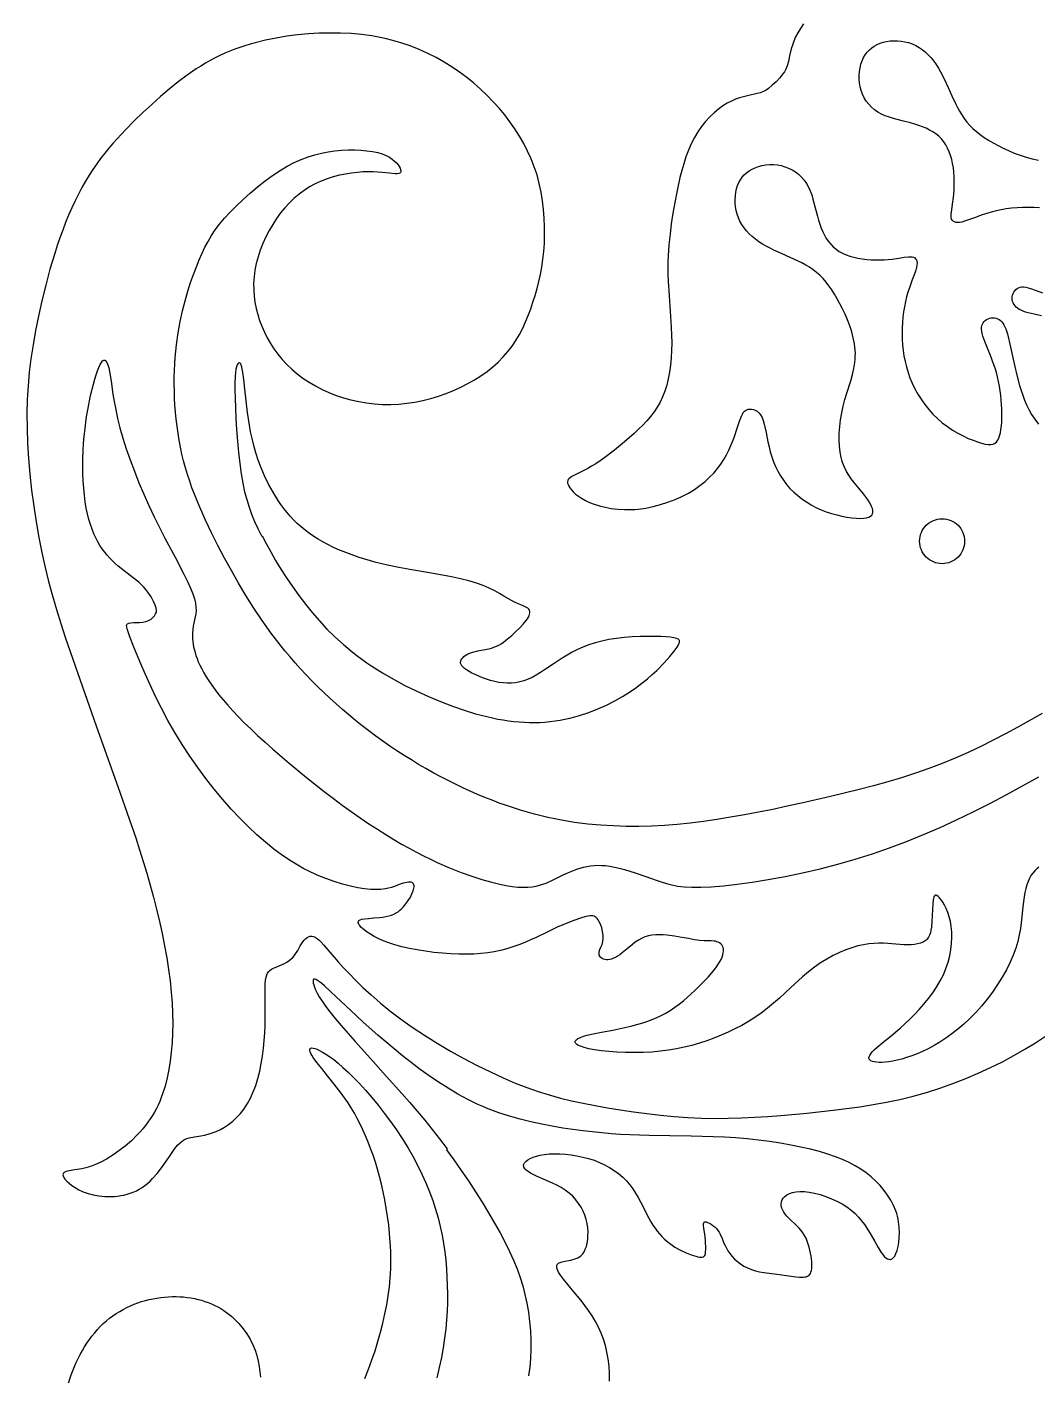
# Model space of a CAD drawing. Extents: x 108 to 308, y 1070 to 1270.
# Drawn here: x 107.5 to 167.3, y 1149.6 to 1229.4 of the extents above; entities that cross this region are included whole.
import ezdxf

# ---------------------------------------------------------------- set-up
doc = ezdxf.new("R2010")
doc.units = 0
doc.layers.add('IMPORT_-_CORNER_DESIGN_1', color=18, linetype='CONTINUOUS')

msp = doc.modelspace()

# ---------------------------------------------------------------- linework, layer by layer
at = {"layer": 'IMPORT_-_CORNER_DESIGN_1'}
for points in [[(153.461, 1229.596), (153.274, 1229.337), (153.115, 1229.081), (152.985, 1228.827), (152.88, 1228.581), (152.797, 1228.344), (152.731, 1228.12), (152.636, 1227.713), (152.565, 1227.376), (152.492, 1227.117), (152.415, 1226.921), (152.332, 1226.768), (152.242, 1226.638), (152.047, 1226.405), (151.837, 1226.18), (151.611, 1225.969), (151.379, 1225.774), (151.249, 1225.684), (151.095, 1225.602), (150.899, 1225.524), (150.641, 1225.452), (150.304, 1225.381), (149.897, 1225.286), (149.672, 1225.22), (149.436, 1225.136), (149.19, 1225.032), (148.936, 1224.901), (148.68, 1224.743), (148.421, 1224.555), (148.164, 1224.34), (147.91, 1224.098), (147.664, 1223.83), (147.428, 1223.536), (147.206, 1223.217), (147.002, 1222.874), (146.817, 1222.508), (146.651, 1222.124), (146.502, 1221.728), (146.37, 1221.324), (146.253, 1220.919), (146.148, 1220.517), (145.973, 1219.744), (145.834, 1219.038), (145.722, 1218.388), (145.632, 1217.768), (145.557, 1217.156), (145.492, 1216.528), (145.445, 1215.867), (145.431, 1215.518), (145.425, 1215.154), (145.429, 1214.772), (145.443, 1214.369), (145.499, 1213.507), (145.571, 1212.591), (145.634, 1211.652), (145.654, 1211.183), (145.661, 1210.72), (145.653, 1210.269), (145.629, 1209.83), (145.589, 1209.405), (145.531, 1208.995), (145.456, 1208.6), (145.363, 1208.223), (145.251, 1207.865), (145.121, 1207.527), (144.971, 1207.21), (144.802, 1206.913), (144.615, 1206.631), (144.411, 1206.363), (144.19, 1206.104), (143.953, 1205.852), (143.702, 1205.603), (143.436, 1205.354), (142.867, 1204.854), (142.274, 1204.371), (141.693, 1203.932), (141.418, 1203.738), (141.159, 1203.566), (140.915, 1203.414), (140.691, 1203.285), (140.301, 1203.081), (139.99, 1202.929), (139.755, 1202.806), (139.664, 1202.748), (139.591, 1202.689), (139.537, 1202.629), (139.503, 1202.565), (139.488, 1202.496), (139.494, 1202.421), (139.521, 1202.337), (139.569, 1202.245), (139.634, 1202.138), (139.722, 1202.023), (139.834, 1201.9), (139.972, 1201.774), (140.135, 1201.646), (140.326, 1201.519), (140.546, 1201.396), (140.795, 1201.279), (141.076, 1201.17), (141.386, 1201.072), (141.722, 1200.988), (142.082, 1200.921), (142.462, 1200.874), (142.86, 1200.85), (143.272, 1200.852), (143.483, 1200.864), (143.696, 1200.884), (144.129, 1200.945), (144.567, 1201.035), (145.004, 1201.151), (145.435, 1201.29), (145.856, 1201.452), (146.26, 1201.634), (146.644, 1201.833), (147.002, 1202.049), (147.33, 1202.276), (147.628, 1202.514), (147.899, 1202.762), (148.143, 1203.017), (148.363, 1203.28), (148.56, 1203.548), (148.737, 1203.82), (148.894, 1204.096), (149.034, 1204.373), (149.159, 1204.65), (149.27, 1204.922), (149.369, 1205.186), (149.533, 1205.673), (149.664, 1206.082), (149.781, 1206.387), (149.838, 1206.502), (149.896, 1206.595), (149.958, 1206.669), (150.025, 1206.724), (150.099, 1206.764), (150.184, 1206.79), (150.279, 1206.802), (150.384, 1206.8), (150.494, 1206.779), (150.606, 1206.737), (150.717, 1206.673), (150.822, 1206.582), (150.919, 1206.462), (151.004, 1206.311), (151.076, 1206.127), (151.138, 1205.914), (151.245, 1205.417), (151.354, 1204.857), (151.418, 1204.566), (151.493, 1204.272), (151.583, 1203.978), (151.689, 1203.687), (151.81, 1203.403), (151.947, 1203.125), (152.1, 1202.856), (152.27, 1202.596), (152.456, 1202.347), (152.658, 1202.11), (152.877, 1201.887), (153.114, 1201.678), (153.365, 1201.482), (153.631, 1201.302), (153.909, 1201.135), (154.197, 1200.984), (154.495, 1200.848), (154.8, 1200.727), (155.11, 1200.623), (155.422, 1200.534), (155.729, 1200.462), (156.027, 1200.406), (156.31, 1200.366), (156.572, 1200.342), (156.808, 1200.334), (157.013, 1200.342), (157.183, 1200.366), (157.319, 1200.405), (157.422, 1200.459), (157.496, 1200.527), (157.542, 1200.607), (157.562, 1200.7), (157.558, 1200.802), (157.533, 1200.915), (157.485, 1201.04), (157.419, 1201.174), (157.336, 1201.315), (157.239, 1201.463), (157.005, 1201.78), (156.732, 1202.12), (156.434, 1202.483), (156.283, 1202.679), (156.137, 1202.888), (156, 1203.115), (155.876, 1203.362), (155.769, 1203.632), (155.723, 1203.777), (155.684, 1203.93), (155.622, 1204.257), (155.584, 1204.609), (155.57, 1204.982), (155.578, 1205.371), (155.606, 1205.77), (155.655, 1206.174), (155.723, 1206.577), (155.808, 1206.976), (155.913, 1207.365), (156.027, 1207.744), (156.256, 1208.483), (156.357, 1208.846), (156.441, 1209.207), (156.499, 1209.567), (156.516, 1209.748), (156.525, 1209.929), (156.526, 1210.111), (156.518, 1210.293), (156.501, 1210.476), (156.476, 1210.659), (156.406, 1211.023), (156.309, 1211.383), (156.193, 1211.737), (156.06, 1212.083), (155.917, 1212.416), (155.766, 1212.736), (155.613, 1213.04), (155.458, 1213.328), (155.298, 1213.601), (155.135, 1213.858), (154.966, 1214.098), (154.792, 1214.322), (154.612, 1214.53), (154.424, 1214.722), (154.226, 1214.893), (154.02, 1215.05), (153.808, 1215.194), (153.59, 1215.327), (153.366, 1215.45), (153.137, 1215.566), (152.668, 1215.783), (152.188, 1215.994), (151.711, 1216.21), (151.477, 1216.325), (151.249, 1216.445), (151.029, 1216.572), (150.817, 1216.708), (150.616, 1216.853), (150.427, 1217.008), (150.251, 1217.172), (150.088, 1217.345), (149.941, 1217.527), (149.81, 1217.717), (149.696, 1217.915), (149.601, 1218.122), (149.525, 1218.335), (149.469, 1218.554), (149.432, 1218.774), (149.413, 1218.995), (149.41, 1219.215), (149.424, 1219.43), (149.453, 1219.638), (149.497, 1219.838), (149.559, 1220.027), (149.634, 1220.204), (149.724, 1220.369), (149.83, 1220.522), (149.951, 1220.661), (150.088, 1220.788), (150.241, 1220.902), (150.411, 1221.003), (150.598, 1221.089), (150.798, 1221.16), (151.009, 1221.214), (151.228, 1221.251), (151.453, 1221.27), (151.681, 1221.27), (151.91, 1221.251), (152.138, 1221.211), (152.361, 1221.149), (152.578, 1221.067), (152.786, 1220.964), (152.984, 1220.841), (153.17, 1220.699), (153.341, 1220.538), (153.497, 1220.358), (153.635, 1220.161), (153.754, 1219.946), (153.855, 1219.716), (153.943, 1219.476), (154.019, 1219.227), (154.153, 1218.719), (154.28, 1218.216), (154.348, 1217.974), (154.423, 1217.74), (154.505, 1217.514), (154.596, 1217.299), (154.697, 1217.093), (154.808, 1216.9), (154.932, 1216.72), (155.069, 1216.553), (155.222, 1216.4), (155.39, 1216.262), (155.573, 1216.138), (155.77, 1216.028), (155.98, 1215.933), (156.203, 1215.851), (156.436, 1215.784), (156.681, 1215.73), (156.935, 1215.69), (157.197, 1215.661), (157.461, 1215.643), (157.725, 1215.635), (157.984, 1215.635), (158.235, 1215.643), (158.698, 1215.679), (159.091, 1215.732), (159.415, 1215.785), (159.677, 1215.819), (159.786, 1215.822), (159.883, 1215.813), (159.966, 1215.79), (160.037, 1215.753), (160.095, 1215.699), (160.138, 1215.63), (160.165, 1215.543), (160.176, 1215.44), (160.169, 1215.319), (160.143, 1215.18), (160.099, 1215.023), (160.04, 1214.847), (159.89, 1214.444), (159.721, 1213.975), (159.638, 1213.717), (159.56, 1213.443), (159.491, 1213.16), (159.43, 1212.863), (159.38, 1212.556), (159.341, 1212.24), (159.313, 1211.918), (159.296, 1211.59), (159.292, 1211.259), (159.301, 1210.928), (159.32, 1210.6), (159.353, 1210.274), (159.401, 1209.948), (159.465, 1209.624), (159.545, 1209.299), (159.643, 1208.975), (159.759, 1208.652), (159.894, 1208.328), (160.049, 1208.009), (160.224, 1207.692), (160.419, 1207.381), (160.634, 1207.077), (160.867, 1206.783), (161.118, 1206.502), (161.386, 1206.236), (161.671, 1205.989), (161.97, 1205.761), (162.279, 1205.556), (162.592, 1205.372), (162.902, 1205.21), (163.204, 1205.07), (163.491, 1204.952), (163.759, 1204.856), (164, 1204.782), (164.21, 1204.732), (164.39, 1204.706), (164.543, 1204.705), (164.672, 1204.729), (164.728, 1204.75), (164.78, 1204.777), (164.87, 1204.851), (164.945, 1204.949), (165.009, 1205.073), (165.062, 1205.223), (165.107, 1205.397), (165.142, 1205.593), (165.168, 1205.807), (165.187, 1206.038), (165.197, 1206.282), (165.195, 1206.8), (165.183, 1207.067), (165.164, 1207.339), (165.136, 1207.614), (165.1, 1207.89), (165.056, 1208.165), (165.003, 1208.439), (164.942, 1208.708), (164.872, 1208.973), (164.794, 1209.232), (164.709, 1209.484), (164.528, 1209.965), (164.35, 1210.404), (164.198, 1210.792), (164.08, 1211.124), (164.038, 1211.27), (164.01, 1211.405), (163.996, 1211.528), (163.996, 1211.64), (164.011, 1211.741), (164.042, 1211.832), (164.088, 1211.914), (164.147, 1211.987), (164.216, 1212.051), (164.295, 1212.105), (164.381, 1212.148), (164.473, 1212.179), (164.568, 1212.199), (164.665, 1212.206), (164.761, 1212.199), (164.855, 1212.179), (164.946, 1212.145), (165.032, 1212.099), (165.113, 1212.041), (165.189, 1211.969), (165.259, 1211.886), (165.321, 1211.79), (165.38, 1211.679), (165.432, 1211.554), (165.525, 1211.262), (165.705, 1210.469), (165.944, 1209.395), (166.088, 1208.802), (166.245, 1208.204), (166.334, 1207.91), (166.43, 1207.622), (166.536, 1207.337), (166.658, 1207.054), (166.797, 1206.771), (166.958, 1206.486), (167.144, 1206.198), (167.358, 1205.905)], [(167.586, 1188.781), (166.143, 1187.977), (165.418, 1187.584), (164.687, 1187.201), (163.949, 1186.831), (163.202, 1186.475), (162.443, 1186.136), (161.671, 1185.818), (160.883, 1185.521), (160.081, 1185.243), (159.265, 1184.984), (158.439, 1184.74), (157.603, 1184.509), (156.76, 1184.29), (155.059, 1183.873), (153.344, 1183.478), (152.491, 1183.29), (151.641, 1183.11), (150.799, 1182.941), (149.966, 1182.784), (149.143, 1182.64), (148.333, 1182.511), (147.537, 1182.398), (146.756, 1182.301), (145.986, 1182.223), (145.224, 1182.162), (144.469, 1182.122), (143.716, 1182.101), (142.964, 1182.103), (142.21, 1182.127), (141.451, 1182.17), (140.685, 1182.24), (139.912, 1182.339), (139.13, 1182.468), (138.734, 1182.545), (138.336, 1182.63), (137.935, 1182.724), (137.531, 1182.827), (137.124, 1182.939), (136.712, 1183.06), (136.298, 1183.192), (135.879, 1183.333), (135.455, 1183.484), (135.029, 1183.646), (134.599, 1183.817), (134.166, 1183.998), (133.732, 1184.188), (133.296, 1184.388), (132.859, 1184.597), (132.422, 1184.815), (131.985, 1185.041), (131.549, 1185.276), (131.114, 1185.52), (130.68, 1185.772), (130.249, 1186.032), (129.821, 1186.3), (129.396, 1186.575), (128.975, 1186.858), (128.558, 1187.148), (128.146, 1187.445), (127.739, 1187.749), (127.337, 1188.058), (126.941, 1188.374), (126.552, 1188.695), (126.168, 1189.022), (125.792, 1189.353), (125.423, 1189.688), (125.061, 1190.028), (124.707, 1190.371), (124.362, 1190.718), (124.025, 1191.067), (123.697, 1191.419), (123.378, 1191.773), (123.069, 1192.129), (122.77, 1192.487), (122.481, 1192.846), (122.201, 1193.206), (121.93, 1193.567), (121.412, 1194.294), (120.924, 1195.025), (120.462, 1195.759), (120.022, 1196.497), (119.6, 1197.239), (119.193, 1197.982), (118.8, 1198.728), (118.422, 1199.476), (118.061, 1200.23), (117.723, 1200.99), (117.564, 1201.373), (117.412, 1201.759), (117.267, 1202.147), (117.13, 1202.539), (117.002, 1202.933), (116.883, 1203.331), (116.774, 1203.732), (116.675, 1204.137), (116.587, 1204.547), (116.508, 1204.96), (116.44, 1205.375), (116.381, 1205.792), (116.331, 1206.209), (116.291, 1206.626), (116.259, 1207.043), (116.237, 1207.457), (116.222, 1207.869), (116.216, 1208.277), (116.219, 1208.681), (116.229, 1209.08), (116.246, 1209.473), (116.271, 1209.858), (116.304, 1210.236), (116.343, 1210.605), (116.441, 1211.315), (116.562, 1211.986), (116.701, 1212.619), (116.854, 1213.214), (117.017, 1213.771), (117.186, 1214.291), (117.358, 1214.775), (117.528, 1215.222), (117.694, 1215.637), (117.86, 1216.022), (118.032, 1216.384), (118.216, 1216.73), (118.418, 1217.067), (118.644, 1217.402), (118.9, 1217.741), (119.193, 1218.092), (119.524, 1218.457), (119.893, 1218.834), (120.29, 1219.214), (120.71, 1219.59), (121.145, 1219.956), (121.59, 1220.304), (122.036, 1220.627), (122.478, 1220.918), (122.905, 1221.172), (123.323, 1221.39), (123.734, 1221.574), (124.138, 1221.727), (124.537, 1221.852), (124.933, 1221.951), (125.327, 1222.027), (125.721, 1222.083), (126.118, 1222.121), (126.512, 1222.14), (126.897, 1222.142), (127.268, 1222.127), (127.622, 1222.096), (127.953, 1222.048), (128.256, 1221.985), (128.528, 1221.907), (128.759, 1221.814), (128.957, 1221.711), (129.122, 1221.6), (129.26, 1221.484), (129.371, 1221.369), (129.459, 1221.256), (129.527, 1221.15), (129.578, 1221.055), (129.613, 1220.972), (129.632, 1220.902), (129.632, 1220.845), (129.612, 1220.8), (129.569, 1220.767), (129.502, 1220.745), (129.409, 1220.733), (129.287, 1220.732), (128.957, 1220.763), (128.523, 1220.807), (128.269, 1220.826), (127.994, 1220.84), (127.699, 1220.844), (127.384, 1220.835), (127.053, 1220.812), (126.708, 1220.772), (126.352, 1220.714), (125.992, 1220.638), (125.629, 1220.542), (125.267, 1220.426), (124.912, 1220.289), (124.566, 1220.129), (124.231, 1219.95), (123.91, 1219.748), (123.602, 1219.523), (123.309, 1219.277), (123.029, 1219.009), (122.763, 1218.719), (122.51, 1218.41), (122.27, 1218.08), (122.043, 1217.732), (121.831, 1217.367), (121.637, 1216.99), (121.462, 1216.602), (121.308, 1216.207), (121.177, 1215.809), (121.07, 1215.41), (120.99, 1215.014), (120.939, 1214.623), (120.915, 1214.239), (120.917, 1213.861), (120.944, 1213.489), (120.994, 1213.122), (121.067, 1212.76), (121.16, 1212.403), (121.271, 1212.049), (121.402, 1211.701), (121.551, 1211.357), (121.72, 1211.019), (121.91, 1210.688), (122.12, 1210.364), (122.352, 1210.049), (122.606, 1209.744), (122.883, 1209.45), (123.179, 1209.167), (123.497, 1208.897), (123.835, 1208.64), (124.194, 1208.398), (124.57, 1208.172), (124.963, 1207.965), (125.372, 1207.777), (125.794, 1207.611), (126.229, 1207.466), (126.677, 1207.343), (127.134, 1207.242), (127.599, 1207.165), (128.071, 1207.111), (128.547, 1207.082), (129.025, 1207.079), (129.505, 1207.1), (129.984, 1207.148), (130.46, 1207.22), (130.932, 1207.316), (131.398, 1207.433), (131.858, 1207.571), (132.308, 1207.729), (132.747, 1207.905), (133.175, 1208.099), (133.589, 1208.31), (133.986, 1208.535), (134.366, 1208.776), (134.728, 1209.032), (135.069, 1209.303), (135.39, 1209.588), (135.688, 1209.887), (135.962, 1210.2), (136.211, 1210.526), (136.439, 1210.867), (136.647, 1211.219), (136.837, 1211.583), (137.01, 1211.956), (137.169, 1212.337), (137.314, 1212.726), (137.447, 1213.121), (137.575, 1213.525), (137.692, 1213.934), (137.798, 1214.35), (137.891, 1214.775), (137.971, 1215.211), (138.037, 1215.658), (138.088, 1216.119), (138.124, 1216.594), (138.139, 1217.085), (138.136, 1217.587), (138.115, 1218.098), (138.073, 1218.614), (138.011, 1219.132), (137.926, 1219.648), (137.818, 1220.158), (137.686, 1220.659), (137.526, 1221.144), (137.341, 1221.616), (137.132, 1222.077), (136.902, 1222.526), (136.649, 1222.964), (136.377, 1223.392), (136.085, 1223.808), (135.774, 1224.215), (135.445, 1224.612), (135.098, 1224.997), (134.733, 1225.372), (134.351, 1225.734), (133.952, 1226.083), (133.536, 1226.419), (133.103, 1226.739), (132.655, 1227.044), (132.191, 1227.332), (131.712, 1227.603), (131.216, 1227.855), (130.705, 1228.087), (130.177, 1228.297), (129.633, 1228.484), (129.073, 1228.646), (128.787, 1228.716), (128.496, 1228.78), (127.904, 1228.887), (127.299, 1228.968), (126.682, 1229.023), (126.057, 1229.054), (125.426, 1229.06), (124.79, 1229.044), (124.153, 1229.006), (123.516, 1228.947), (122.882, 1228.866), (122.252, 1228.764), (121.626, 1228.638), (121.007, 1228.487), (120.701, 1228.401), (120.397, 1228.308), (120.095, 1228.207), (119.796, 1228.099), (119.5, 1227.983), (119.207, 1227.858), (118.917, 1227.726), (118.631, 1227.584), (118.348, 1227.433), (118.068, 1227.274), (117.791, 1227.107), (117.517, 1226.932), (116.976, 1226.561), (116.444, 1226.162), (115.919, 1225.739), (115.399, 1225.294), (114.882, 1224.83), (114.367, 1224.35), (113.853, 1223.856), (113.342, 1223.343), (112.837, 1222.806), (112.588, 1222.527), (112.342, 1222.238), (112.1, 1221.941), (111.861, 1221.633), (111.627, 1221.314), (111.399, 1220.983), (111.175, 1220.64), (110.958, 1220.283), (110.746, 1219.912), (110.542, 1219.526), (110.343, 1219.124), (110.151, 1218.709), (109.966, 1218.282), (109.787, 1217.844), (109.616, 1217.397), (109.452, 1216.942), (109.294, 1216.481), (109.144, 1216.015), (108.863, 1215.076), (108.61, 1214.138), (108.383, 1213.212), (108.182, 1212.31), (108.008, 1211.443), (107.859, 1210.604), (107.735, 1209.785), (107.638, 1208.978), (107.566, 1208.172), (107.52, 1207.359), (107.5, 1206.53), (107.506, 1205.676), (107.538, 1204.788), (107.594, 1203.874), (107.674, 1202.943), (107.775, 1202.002), (107.898, 1201.06), (108.04, 1200.125), (108.201, 1199.203), (108.38, 1198.305), (108.572, 1197.434), (108.779, 1196.587), (109.003, 1195.757), (109.241, 1194.936), (109.495, 1194.117), (109.764, 1193.293), (110.345, 1191.599), (111.625, 1187.985), (112.882, 1184.465), (113.436, 1182.891), (113.935, 1181.427), (114.166, 1180.72), (114.386, 1180.021), (114.595, 1179.324), (114.794, 1178.622), (114.986, 1177.912), (115.168, 1177.195), (115.34, 1176.474), (115.499, 1175.754), (115.643, 1175.038), (115.771, 1174.331), (115.88, 1173.635), (115.969, 1172.955), (116.04, 1172.298), (116.089, 1171.659), (116.117, 1171.038), (116.126, 1170.437), (116.116, 1169.853), (116.087, 1169.288), (116.041, 1168.742), (115.979, 1168.214), (115.897, 1167.704), (115.796, 1167.21), (115.675, 1166.733), (115.529, 1166.271), (115.447, 1166.047), (115.358, 1165.826), (115.262, 1165.61), (115.158, 1165.397), (115.046, 1165.188), (114.926, 1164.984), (114.797, 1164.783), (114.659, 1164.586), (114.513, 1164.393), (114.358, 1164.204), (114.196, 1164.02), (114.028, 1163.84), (113.677, 1163.497), (113.313, 1163.18), (112.943, 1162.89), (112.575, 1162.632), (112.216, 1162.409), (111.873, 1162.225), (111.554, 1162.081), (111.259, 1161.972), (110.989, 1161.892), (110.743, 1161.835), (110.324, 1161.766), (110.002, 1161.717), (109.874, 1161.689), (109.772, 1161.653), (109.698, 1161.608), (109.65, 1161.553), (109.637, 1161.521), (109.632, 1161.487), (109.642, 1161.41), (109.681, 1161.32), (109.751, 1161.218), (109.854, 1161.102), (109.989, 1160.978), (110.155, 1160.849), (110.351, 1160.72), (110.578, 1160.595), (110.833, 1160.479), (111.116, 1160.377), (111.426, 1160.292), (111.762, 1160.23), (111.937, 1160.209), (112.117, 1160.195), (112.3, 1160.189), (112.486, 1160.19), (112.674, 1160.199), (112.863, 1160.218), (113.052, 1160.245), (113.24, 1160.282), (113.428, 1160.329), (113.613, 1160.386), (113.795, 1160.455), (113.973, 1160.534), (114.147, 1160.625), (114.316, 1160.728), (114.478, 1160.845), (114.635, 1160.973), (114.786, 1161.11), (114.931, 1161.256), (115.204, 1161.563), (115.455, 1161.883), (115.896, 1162.509), (116.087, 1162.791), (116.26, 1163.036), (116.416, 1163.23), (116.56, 1163.381), (116.696, 1163.494), (116.829, 1163.576), (116.963, 1163.635), (117.102, 1163.676), (117.415, 1163.734), (117.793, 1163.792), (118.005, 1163.834), (118.229, 1163.89), (118.462, 1163.96), (118.702, 1164.05), (118.947, 1164.16), (119.193, 1164.296), (119.437, 1164.457), (119.676, 1164.648), (119.91, 1164.866), (120.134, 1165.113), (120.347, 1165.389), (120.547, 1165.692), (120.731, 1166.024), (120.897, 1166.384), (121.043, 1166.772), (121.169, 1167.184), (121.277, 1167.614), (121.367, 1168.058), (121.441, 1168.511), (121.499, 1168.968), (121.542, 1169.426), (121.572, 1169.878), (121.59, 1170.321), (121.599, 1170.75), (121.6, 1171.548), (121.594, 1172.24), (121.596, 1172.534), (121.604, 1172.789), (121.624, 1172.999), (121.653, 1173.17), (121.694, 1173.31), (121.745, 1173.422), (121.809, 1173.513), (121.886, 1173.586), (121.977, 1173.649), (122.082, 1173.705), (122.327, 1173.808), (122.604, 1173.925), (122.746, 1173.993), (122.886, 1174.069), (123.019, 1174.156), (123.142, 1174.255), (123.253, 1174.367), (123.352, 1174.49), (123.525, 1174.755), (123.678, 1175.023), (123.752, 1175.148), (123.828, 1175.264), (123.908, 1175.366), (123.99, 1175.453), (124.076, 1175.522), (124.165, 1175.572), (124.257, 1175.601), (124.353, 1175.608), (124.453, 1175.589), (124.556, 1175.544), (124.668, 1175.472), (124.787, 1175.371), (124.918, 1175.24), (125.066, 1175.078), (125.431, 1174.654), (125.919, 1174.089), (126.22, 1173.755), (126.564, 1173.387), (126.952, 1172.99), (127.385, 1172.568), (127.866, 1172.124), (128.396, 1171.664), (128.977, 1171.191), (129.609, 1170.71), (130.294, 1170.226), (131.022, 1169.743), (131.784, 1169.268), (132.567, 1168.807), (133.359, 1168.366), (134.15, 1167.95), (134.928, 1167.565), (135.681, 1167.217), (136.397, 1166.91), (137.086, 1166.643), (137.756, 1166.409), (138.415, 1166.204), (139.072, 1166.023), (139.736, 1165.861), (140.415, 1165.713), (141.118, 1165.573), (141.85, 1165.443), (142.608, 1165.319), (143.387, 1165.204), (144.182, 1165.099), (144.988, 1165.008), (145.799, 1164.932), (146.61, 1164.874), (147.417, 1164.836), (148.215, 1164.819), (149.005, 1164.823), (149.787, 1164.844), (150.564, 1164.881), (151.337, 1164.931), (152.109, 1164.992), (153.656, 1165.137), (155.222, 1165.303), (156.009, 1165.398), (156.798, 1165.507), (157.588, 1165.632), (158.378, 1165.776), (159.167, 1165.943), (159.956, 1166.135), (160.742, 1166.356), (161.522, 1166.604), (162.295, 1166.877), (163.055, 1167.173), (163.8, 1167.488), (164.527, 1167.822), (165.232, 1168.173), (165.912, 1168.536), (166.565, 1168.912), (167.19, 1169.298), (167.789, 1169.692)], [(167.415, 1218.707), (167.088, 1218.725), (166.756, 1218.734), (166.425, 1218.73), (166.097, 1218.713), (165.775, 1218.685), (165.459, 1218.646), (165.152, 1218.595), (164.855, 1218.535), (164.572, 1218.466), (164.299, 1218.384), (164.04, 1218.298), (163.571, 1218.126), (163.168, 1217.976), (162.993, 1217.916), (162.835, 1217.872), (162.696, 1217.847), (162.576, 1217.84), (162.472, 1217.851), (162.386, 1217.878), (162.317, 1217.921), (162.263, 1217.978), (162.225, 1218.049), (162.202, 1218.133), (162.193, 1218.229), (162.196, 1218.339), (162.23, 1218.601), (162.283, 1218.925), (162.337, 1219.318), (162.372, 1219.781), (162.38, 1220.032), (162.381, 1220.291), (162.373, 1220.555), (162.355, 1220.819), (162.326, 1221.081), (162.285, 1221.335), (162.231, 1221.58), (162.164, 1221.814), (162.082, 1222.036), (161.987, 1222.246), (161.877, 1222.443), (161.754, 1222.626), (161.616, 1222.795), (161.463, 1222.947), (161.296, 1223.084), (161.116, 1223.208), (160.922, 1223.319), (160.717, 1223.42), (160.501, 1223.511), (160.276, 1223.593), (160.041, 1223.668), (159.799, 1223.737), (159.297, 1223.864), (158.789, 1223.996), (158.54, 1224.073), (158.3, 1224.16), (158.071, 1224.262), (157.856, 1224.381), (157.658, 1224.519), (157.478, 1224.675), (157.317, 1224.847), (157.175, 1225.032), (157.052, 1225.23), (156.949, 1225.438), (156.867, 1225.655), (156.805, 1225.879), (156.765, 1226.106), (156.746, 1226.336), (156.746, 1226.564), (156.765, 1226.789), (156.802, 1227.008), (156.856, 1227.219), (156.927, 1227.419), (157.013, 1227.606), (157.114, 1227.776), (157.228, 1227.929), (157.355, 1228.066), (157.494, 1228.187), (157.647, 1228.292), (157.812, 1228.383), (157.989, 1228.458), (158.178, 1228.52), (158.378, 1228.563), (158.586, 1228.592), (158.801, 1228.606), (159.02, 1228.604), (159.241, 1228.585), (159.462, 1228.547), (159.68, 1228.492), (159.894, 1228.416), (160.1, 1228.321), (160.299, 1228.207), (160.489, 1228.076), (160.67, 1227.928), (160.843, 1227.766), (161.007, 1227.589), (161.162, 1227.4), (161.307, 1227.198), (161.443, 1226.987), (161.57, 1226.766), (161.805, 1226.305), (162.022, 1225.827), (162.232, 1225.349), (162.449, 1224.879), (162.565, 1224.651), (162.689, 1224.427), (162.821, 1224.208), (162.965, 1223.995), (163.121, 1223.789), (163.292, 1223.591), (163.484, 1223.403), (163.692, 1223.223), (163.917, 1223.05), (164.157, 1222.881), (164.414, 1222.718), (164.686, 1222.559), (164.974, 1222.403), (165.278, 1222.25), (165.598, 1222.099), (165.932, 1221.956), (166.277, 1221.823), (166.631, 1221.707), (166.992, 1221.611), (167.356, 1221.54)], [(167.545, 1212.32), (167.111, 1212.415), (166.753, 1212.502), (166.599, 1212.546), (166.461, 1212.594), (166.336, 1212.647), (166.225, 1212.705), (166.129, 1212.768), (166.046, 1212.839), (165.975, 1212.916), (165.916, 1212.998), (165.87, 1213.085), (165.836, 1213.175), (165.816, 1213.267), (165.809, 1213.361), (165.816, 1213.458), (165.836, 1213.553), (165.867, 1213.645), (165.911, 1213.731), (165.964, 1213.81), (166.028, 1213.879), (166.102, 1213.938), (166.184, 1213.984), (166.274, 1214.015), (166.375, 1214.03), (166.486, 1214.03), (166.609, 1214.015), (166.744, 1213.987), (166.891, 1213.946), (167.222, 1213.827), (167.61, 1213.676)], [(167.387, 1179.688), (167.265, 1179.581), (167.144, 1179.465), (167.028, 1179.337), (166.921, 1179.194), (166.826, 1179.028), (166.744, 1178.844), (166.673, 1178.641), (166.612, 1178.42), (166.559, 1178.181), (166.514, 1177.925), (166.443, 1177.364), (166.381, 1176.739), (166.343, 1176.402), (166.293, 1176.049), (166.226, 1175.681), (166.137, 1175.297), (166.021, 1174.898), (165.871, 1174.484), (165.685, 1174.056), (165.465, 1173.618), (165.215, 1173.175), (164.939, 1172.734), (164.641, 1172.298), (164.326, 1171.875), (163.996, 1171.468), (163.656, 1171.084), (163.307, 1170.728), (162.953, 1170.397), (162.597, 1170.093), (162.24, 1169.815), (161.884, 1169.561), (161.531, 1169.331), (161.182, 1169.125), (160.839, 1168.942), (160.505, 1168.781), (160.179, 1168.641), (159.864, 1168.52), (159.562, 1168.417), (159.274, 1168.332), (159.001, 1168.264), (158.746, 1168.211), (158.51, 1168.173), (158.294, 1168.148), (158.099, 1168.135), (157.926, 1168.133), (157.773, 1168.143), (157.643, 1168.162), (157.536, 1168.192), (157.45, 1168.23), (157.388, 1168.277), (157.349, 1168.331), (157.333, 1168.394), (157.342, 1168.465), (157.376, 1168.547), (157.438, 1168.641), (157.527, 1168.748), (157.645, 1168.869), (157.794, 1169.005), (158.169, 1169.325), (158.637, 1169.709), (159.169, 1170.16), (159.451, 1170.411), (159.738, 1170.679), (160.026, 1170.963), (160.31, 1171.264), (160.587, 1171.578), (160.853, 1171.906), (161.104, 1172.245), (161.337, 1172.594), (161.548, 1172.953), (161.734, 1173.32), (161.89, 1173.692), (162.016, 1174.066), (162.113, 1174.439), (162.182, 1174.808), (162.224, 1175.169), (162.241, 1175.52), (162.233, 1175.858), (162.202, 1176.179), (162.149, 1176.477), (162.077, 1176.754), (161.991, 1177.008), (161.896, 1177.237), (161.796, 1177.44), (161.694, 1177.615), (161.596, 1177.76), (161.504, 1177.874), (161.425, 1177.956), (161.357, 1178.006), (161.3, 1178.028), (161.251, 1178.022), (161.211, 1177.99), (161.179, 1177.933), (161.152, 1177.852), (161.13, 1177.75), (161.106, 1177.494), (161.09, 1177.18), (161.057, 1176.47), (161.026, 1176.127), (161.001, 1175.963), (160.965, 1175.809), (160.916, 1175.666), (160.852, 1175.536), (160.768, 1175.422), (160.719, 1175.372), (160.663, 1175.327), (160.535, 1175.25), (160.384, 1175.19), (160.214, 1175.146), (160.028, 1175.115), (159.827, 1175.098), (159.615, 1175.092), (159.394, 1175.096), (159.166, 1175.108), (158.693, 1175.147), (158.445, 1175.166), (158.187, 1175.18), (157.916, 1175.185), (157.632, 1175.175), (157.331, 1175.147), (157.013, 1175.097), (156.677, 1175.022), (156.326, 1174.919), (155.964, 1174.79), (155.593, 1174.635), (155.218, 1174.455), (154.843, 1174.25), (154.47, 1174.02), (154.103, 1173.766), (153.746, 1173.49), (153.397, 1173.196), (152.715, 1172.573), (152.033, 1171.939), (151.684, 1171.63), (151.327, 1171.333), (150.959, 1171.054), (150.583, 1170.794), (150.197, 1170.551), (149.804, 1170.325), (149.402, 1170.114), (148.994, 1169.918), (148.578, 1169.736), (148.156, 1169.567), (147.729, 1169.41), (147.295, 1169.267), (146.853, 1169.14), (146.402, 1169.027), (145.94, 1168.931), (145.466, 1168.851), (144.978, 1168.789), (144.476, 1168.744), (143.959, 1168.719), (143.436, 1168.711), (142.918, 1168.72), (142.415, 1168.742), (141.937, 1168.777), (141.494, 1168.824), (141.096, 1168.879), (140.754, 1168.942), (140.474, 1169.011), (140.255, 1169.085), (140.096, 1169.162), (140.039, 1169.201), (139.995, 1169.24), (139.965, 1169.28), (139.948, 1169.319), (139.944, 1169.359), (139.953, 1169.397), (139.974, 1169.436), (140.007, 1169.473), (140.053, 1169.51), (140.109, 1169.545), (140.255, 1169.613), (140.441, 1169.676), (140.663, 1169.736), (140.916, 1169.795), (141.502, 1169.914), (142.168, 1170.044), (142.877, 1170.196), (143.237, 1170.283), (143.597, 1170.379), (143.953, 1170.484), (144.302, 1170.602), (144.64, 1170.732), (144.964, 1170.876), (145.272, 1171.036), (145.563, 1171.209), (145.838, 1171.392), (146.1, 1171.585), (146.349, 1171.783), (146.587, 1171.986), (147.033, 1172.394), (147.446, 1172.797), (147.819, 1173.187), (148.14, 1173.559), (148.277, 1173.734), (148.396, 1173.902), (148.495, 1174.062), (148.576, 1174.215), (148.638, 1174.359), (148.683, 1174.494), (148.71, 1174.62), (148.721, 1174.735), (148.716, 1174.839), (148.696, 1174.931), (148.662, 1175.015), (148.615, 1175.088), (148.557, 1175.15), (148.49, 1175.202), (148.416, 1175.244), (148.336, 1175.277), (148.252, 1175.301), (148.167, 1175.317), (147.991, 1175.328), (147.798, 1175.327), (147.577, 1175.329), (147.314, 1175.347), (147.001, 1175.392), (146.645, 1175.457), (146.251, 1175.533), (145.827, 1175.608), (145.383, 1175.666), (145.158, 1175.684), (144.933, 1175.69), (144.71, 1175.683), (144.491, 1175.66), (144.277, 1175.618), (144.071, 1175.556), (143.872, 1175.467), (143.683, 1175.361), (143.504, 1175.241), (143.332, 1175.113), (143.012, 1174.85), (142.718, 1174.609), (142.581, 1174.507), (142.45, 1174.421), (142.324, 1174.35), (142.206, 1174.293), (142.093, 1174.251), (141.987, 1174.222), (141.887, 1174.206), (141.794, 1174.203), (141.704, 1174.217), (141.623, 1174.243), (141.551, 1174.277), (141.489, 1174.32), (141.438, 1174.37), (141.398, 1174.426), (141.371, 1174.485), (141.357, 1174.547), (141.355, 1174.61), (141.365, 1174.676), (141.41, 1174.813), (141.472, 1174.96), (141.533, 1175.119), (141.576, 1175.29), (141.596, 1175.475), (141.592, 1175.671), (141.565, 1175.877), (141.513, 1176.097), (141.439, 1176.309), (141.347, 1176.497), (141.296, 1176.578), (141.242, 1176.646), (141.187, 1176.703), (141.128, 1176.747), (141.064, 1176.778), (140.992, 1176.798), (140.909, 1176.805), (140.814, 1176.802), (140.705, 1176.787), (140.578, 1176.761), (140.264, 1176.671), (139.874, 1176.538), (139.412, 1176.358), (138.883, 1176.128), (138.286, 1175.842), (137.641, 1175.533), (137.304, 1175.38), (136.96, 1175.231), (136.609, 1175.091), (136.252, 1174.963), (135.892, 1174.851), (135.525, 1174.756), (135.151, 1174.678), (134.766, 1174.617), (134.367, 1174.573), (133.951, 1174.544), (133.517, 1174.532), (133.06, 1174.536), (132.582, 1174.556), (132.089, 1174.593), (131.589, 1174.645), (131.09, 1174.711), (130.602, 1174.789), (130.131, 1174.879), (129.687, 1174.979), (129.277, 1175.087), (128.908, 1175.208), (128.58, 1175.334), (128.291, 1175.462), (128.039, 1175.59), (127.823, 1175.716), (127.639, 1175.837), (127.486, 1175.951), (127.363, 1176.055), (127.267, 1176.146), (127.196, 1176.227), (127.147, 1176.298), (127.117, 1176.359), (127.105, 1176.411), (127.107, 1176.455), (127.121, 1176.492), (127.145, 1176.522), (127.176, 1176.55), (127.214, 1176.574), (127.322, 1176.609), (127.484, 1176.635), (127.717, 1176.658), (128.024, 1176.681), (128.377, 1176.713), (128.558, 1176.737), (128.737, 1176.767), (128.908, 1176.806), (129.068, 1176.855), (129.216, 1176.912), (129.349, 1176.978), (129.469, 1177.053), (129.577, 1177.135), (129.674, 1177.224), (129.763, 1177.317), (129.92, 1177.51), (130.066, 1177.712), (130.19, 1177.91), (130.287, 1178.101), (130.357, 1178.28), (130.403, 1178.443), (130.412, 1178.518), (130.412, 1178.587), (130.401, 1178.648), (130.378, 1178.702), (130.343, 1178.745), (130.295, 1178.778), (130.237, 1178.796), (130.166, 1178.804), (130.083, 1178.802), (129.988, 1178.79), (129.772, 1178.739), (129.526, 1178.653), (129.244, 1178.544), (129.082, 1178.489), (128.899, 1178.44), (128.69, 1178.399), (128.45, 1178.372), (128.172, 1178.362), (127.851, 1178.373), (127.486, 1178.41), (127.081, 1178.474), (126.641, 1178.565), (126.173, 1178.685), (125.684, 1178.834), (125.179, 1179.013), (124.666, 1179.223), (124.151, 1179.464), (123.894, 1179.597), (123.638, 1179.738), (123.128, 1180.044), (122.621, 1180.383), (122.116, 1180.755), (121.611, 1181.161), (121.107, 1181.601), (120.602, 1182.075), (120.097, 1182.584), (119.589, 1183.127), (119.084, 1183.701), (118.582, 1184.304), (118.088, 1184.934), (117.604, 1185.586), (117.135, 1186.259), (116.682, 1186.951), (116.25, 1187.657), (115.844, 1188.375), (115.464, 1189.093), (115.112, 1189.799), (114.789, 1190.481), (114.497, 1191.125), (114.238, 1191.72), (113.827, 1192.711), (113.565, 1193.385), (113.484, 1193.616), (113.432, 1193.789), (113.405, 1193.913), (113.4, 1193.999), (113.414, 1194.056), (113.443, 1194.093), (113.48, 1194.12), (113.529, 1194.139), (113.655, 1194.157), (113.81, 1194.163), (113.984, 1194.166), (114.167, 1194.173), (114.354, 1194.194), (114.535, 1194.232), (114.701, 1194.291), (114.843, 1194.372), (114.959, 1194.468), (115.05, 1194.572), (115.116, 1194.677), (115.157, 1194.777), (115.166, 1194.829), (115.167, 1194.885), (115.144, 1195.02), (115.085, 1195.195), (114.987, 1195.419), (114.845, 1195.684), (114.756, 1195.827), (114.654, 1195.974), (114.538, 1196.121), (114.409, 1196.267), (114.266, 1196.409), (114.112, 1196.547), (113.778, 1196.818), (113.424, 1197.089), (113.068, 1197.369), (112.895, 1197.512), (112.726, 1197.661), (112.561, 1197.816), (112.402, 1197.98), (112.248, 1198.152), (112.099, 1198.334), (111.957, 1198.527), (111.821, 1198.732), (111.692, 1198.948), (111.57, 1199.178), (111.456, 1199.424), (111.349, 1199.686), (111.251, 1199.968), (111.162, 1200.27), (111.082, 1200.595), (111.011, 1200.945), (110.949, 1201.317), (110.899, 1201.71), (110.86, 1202.123), (110.831, 1202.55), (110.813, 1202.987), (110.805, 1203.432), (110.809, 1203.879), (110.823, 1204.325), (110.851, 1204.767), (110.889, 1205.204), (110.937, 1205.632), (110.992, 1206.052), (111.053, 1206.46), (111.121, 1206.856), (111.27, 1207.6), (111.429, 1208.267), (111.51, 1208.564), (111.591, 1208.832), (111.672, 1209.069), (111.751, 1209.272), (111.829, 1209.439), (111.905, 1209.565), (111.977, 1209.649), (112.013, 1209.676), (112.047, 1209.691), (112.081, 1209.696), (112.113, 1209.69), (112.145, 1209.673), (112.176, 1209.646), (112.236, 1209.557), (112.292, 1209.425), (112.345, 1209.247), (112.393, 1209.025), (112.483, 1208.445), (112.591, 1207.691), (112.663, 1207.251), (112.753, 1206.77), (112.866, 1206.248), (113.006, 1205.686), (113.178, 1205.087), (113.38, 1204.455), (113.608, 1203.799), (113.859, 1203.126), (114.129, 1202.445), (114.416, 1201.763), (114.715, 1201.087), (115.024, 1200.427), (115.341, 1199.786), (115.658, 1199.17), (116.264, 1198.027), (116.79, 1197.028), (117.008, 1196.592), (117.185, 1196.204), (117.319, 1195.866), (117.413, 1195.571), (117.471, 1195.313), (117.499, 1195.085), (117.504, 1194.88), (117.489, 1194.691), (117.424, 1194.333), (117.346, 1193.957), (117.314, 1193.752), (117.294, 1193.53), (117.292, 1193.287), (117.313, 1193.02), (117.362, 1192.725), (117.445, 1192.398), (117.499, 1192.223), (117.564, 1192.038), (117.642, 1191.844), (117.733, 1191.639), (117.84, 1191.425), (117.962, 1191.199), (118.103, 1190.962), (118.261, 1190.713), (118.44, 1190.452), (118.64, 1190.178), (118.863, 1189.891), (119.109, 1189.59), (119.38, 1189.275), (119.678, 1188.946), (120.002, 1188.601), (120.356, 1188.24), (120.741, 1187.866), (121.153, 1187.478), (121.589, 1187.079), (122.048, 1186.67), (123.018, 1185.836), (124.043, 1184.994), (125.099, 1184.164), (125.632, 1183.759), (126.164, 1183.364), (126.694, 1182.981), (127.218, 1182.612), (127.733, 1182.261), (128.237, 1181.929), (128.729, 1181.618), (129.206, 1181.327), (129.67, 1181.056), (130.119, 1180.804), (130.553, 1180.57), (130.974, 1180.353), (131.38, 1180.152), (131.773, 1179.968), (132.516, 1179.643), (133.203, 1179.372), (133.835, 1179.148), (134.412, 1178.966), (134.935, 1178.815), (135.406, 1178.697), (135.831, 1178.609), (136.212, 1178.549), (136.555, 1178.513), (136.864, 1178.499), (137.143, 1178.506), (137.396, 1178.529), (137.627, 1178.567), (137.839, 1178.616), (138.036, 1178.676), (138.221, 1178.745), (138.57, 1178.9), (138.914, 1179.069), (139.274, 1179.247), (139.651, 1179.415), (140.041, 1179.563), (140.24, 1179.627), (140.441, 1179.682), (140.642, 1179.728), (140.847, 1179.763), (141.059, 1179.787), (141.278, 1179.798), (141.508, 1179.795), (141.748, 1179.777), (142.002, 1179.744), (142.271, 1179.694), (142.557, 1179.627), (142.857, 1179.545), (143.486, 1179.35), (144.126, 1179.132), (144.746, 1178.913), (145.043, 1178.811), (145.341, 1178.717), (145.656, 1178.635), (146.003, 1178.569), (146.396, 1178.522), (146.85, 1178.497), (147.38, 1178.498), (148, 1178.529), (148.724, 1178.588), (149.538, 1178.68), (150.427, 1178.804), (151.376, 1178.958), (152.371, 1179.142), (153.398, 1179.356), (154.441, 1179.599), (155.486, 1179.87), (156.52, 1180.165), (157.542, 1180.487), (158.553, 1180.836), (159.555, 1181.211), (160.55, 1181.612), (161.538, 1182.037), (162.521, 1182.486), (163.501, 1182.958), (164.478, 1183.452), (165.45, 1183.965), (166.419, 1184.495), (167.385, 1185.036)], [(141.985, 1149.26), (141.98, 1149.718), (141.953, 1150.157), (141.901, 1150.578), (141.827, 1150.981), (141.731, 1151.37), (141.613, 1151.744), (141.475, 1152.106), (141.316, 1152.456), (141.138, 1152.796), (140.942, 1153.126), (140.733, 1153.444), (140.515, 1153.748), (140.295, 1154.035), (139.871, 1154.553), (139.506, 1154.98), (139.245, 1155.304), (139.071, 1155.546), (138.961, 1155.724), (138.893, 1155.862), (138.859, 1155.981), (138.853, 1156.035), (138.855, 1156.086), (138.866, 1156.133), (138.888, 1156.176), (138.921, 1156.214), (138.966, 1156.248), (139.091, 1156.303), (139.255, 1156.349), (139.662, 1156.434), (139.882, 1156.481), (139.992, 1156.516), (140.099, 1156.562), (140.202, 1156.623), (140.3, 1156.701), (140.39, 1156.8), (140.473, 1156.924), (140.545, 1157.072), (140.606, 1157.245), (140.653, 1157.437), (140.686, 1157.647), (140.703, 1157.871), (140.704, 1158.106), (140.686, 1158.349), (140.649, 1158.597), (140.592, 1158.843), (140.513, 1159.087), (140.413, 1159.328), (140.291, 1159.562), (140.148, 1159.789), (139.983, 1160.005), (139.797, 1160.208), (139.589, 1160.395), (139.362, 1160.566), (139.119, 1160.72), (138.867, 1160.859), (138.611, 1160.986), (138.108, 1161.209), (137.655, 1161.404), (137.465, 1161.496), (137.299, 1161.584), (137.159, 1161.671), (137.047, 1161.756), (136.965, 1161.841), (136.913, 1161.926), (136.899, 1161.969), (136.893, 1162.012), (136.896, 1162.056), (136.907, 1162.101), (136.952, 1162.188), (137.03, 1162.275), (137.141, 1162.361), (137.283, 1162.443), (137.454, 1162.518), (137.654, 1162.585), (137.881, 1162.641), (138.133, 1162.683), (138.415, 1162.711), (138.717, 1162.722), (139.036, 1162.717), (139.367, 1162.696), (139.706, 1162.659), (140.05, 1162.604), (140.393, 1162.533), (140.732, 1162.444), (141.063, 1162.337), (141.382, 1162.213), (141.689, 1162.071), (141.981, 1161.912), (142.257, 1161.738), (142.517, 1161.548), (142.758, 1161.343), (142.979, 1161.123), (143.179, 1160.887), (143.359, 1160.641), (143.522, 1160.387), (143.672, 1160.13), (143.939, 1159.62), (144.185, 1159.137), (144.426, 1158.704), (144.548, 1158.506), (144.672, 1158.32), (144.799, 1158.145), (144.932, 1157.981), (145.069, 1157.827), (145.214, 1157.682), (145.366, 1157.55), (145.524, 1157.426), (145.686, 1157.312), (145.852, 1157.205), (146.186, 1157.017), (146.513, 1156.861), (146.812, 1156.738), (147.077, 1156.654), (147.194, 1156.627), (147.3, 1156.611), (147.392, 1156.605), (147.47, 1156.612), (147.532, 1156.63), (147.58, 1156.662), (147.614, 1156.705), (147.639, 1156.761), (147.654, 1156.828), (147.663, 1156.905), (147.668, 1157.09), (147.656, 1157.564), (147.636, 1157.822), (147.605, 1158.077), (147.564, 1158.306), (147.538, 1158.497), (147.537, 1158.573), (147.55, 1158.632), (147.578, 1158.672), (147.626, 1158.691), (147.695, 1158.687), (147.781, 1158.662), (147.88, 1158.619), (147.987, 1158.558), (148.097, 1158.483), (148.205, 1158.395), (148.306, 1158.298), (148.396, 1158.192), (148.47, 1158.08), (148.532, 1157.962), (148.637, 1157.708), (148.746, 1157.432), (148.813, 1157.285), (148.894, 1157.132), (148.989, 1156.973), (149.102, 1156.812), (149.233, 1156.651), (149.382, 1156.494), (149.547, 1156.344), (149.729, 1156.204), (149.927, 1156.077), (150.142, 1155.967), (150.371, 1155.875), (150.61, 1155.801), (150.855, 1155.742), (151.103, 1155.696), (151.589, 1155.63), (152.033, 1155.581), (152.729, 1155.488), (152.997, 1155.45), (153.229, 1155.426), (153.435, 1155.422), (153.528, 1155.431), (153.613, 1155.448), (153.689, 1155.476), (153.757, 1155.515), (153.816, 1155.568), (153.864, 1155.634), (153.901, 1155.72), (153.928, 1155.821), (153.946, 1155.936), (153.954, 1156.064), (153.954, 1156.203), (153.945, 1156.351), (153.906, 1156.673), (153.838, 1157.025), (153.793, 1157.205), (153.741, 1157.383), (153.678, 1157.559), (153.606, 1157.729), (153.522, 1157.892), (153.427, 1158.046), (153.32, 1158.188), (153.204, 1158.321), (152.957, 1158.566), (152.708, 1158.795), (152.59, 1158.908), (152.48, 1159.023), (152.381, 1159.142), (152.296, 1159.263), (152.227, 1159.387), (152.176, 1159.511), (152.144, 1159.634), (152.134, 1159.756), (152.149, 1159.875), (152.189, 1159.99), (152.258, 1160.101), (152.353, 1160.204), (152.477, 1160.297), (152.628, 1160.377), (152.806, 1160.439), (153.013, 1160.48), (153.248, 1160.499), (153.51, 1160.49), (153.8, 1160.455), (154.112, 1160.393), (154.439, 1160.306), (154.772, 1160.196), (155.105, 1160.065), (155.43, 1159.916), (155.739, 1159.752), (156.026, 1159.575), (156.281, 1159.382), (156.509, 1159.18), (156.713, 1158.971), (156.895, 1158.758), (157.059, 1158.543), (157.206, 1158.329), (157.46, 1157.911), (157.68, 1157.522), (157.878, 1157.173), (158.062, 1156.879), (158.151, 1156.756), (158.241, 1156.653), (158.331, 1156.57), (158.423, 1156.511), (158.514, 1156.478), (158.559, 1156.473), (158.603, 1156.475), (158.647, 1156.485), (158.691, 1156.504), (158.733, 1156.532), (158.774, 1156.569), (158.854, 1156.673), (158.927, 1156.819), (158.994, 1157.004), (159.052, 1157.227), (159.099, 1157.481), (159.129, 1157.761), (159.14, 1158.062), (159.128, 1158.376), (159.089, 1158.698), (159.059, 1158.861), (159.02, 1159.023), (158.973, 1159.184), (158.918, 1159.345), (158.785, 1159.661), (158.623, 1159.97), (158.435, 1160.27), (158.223, 1160.56), (157.988, 1160.838), (157.733, 1161.103), (157.46, 1161.353), (157.167, 1161.586), (156.854, 1161.804), (156.519, 1162.008), (156.159, 1162.198), (155.77, 1162.377), (155.35, 1162.544), (154.896, 1162.701), (154.404, 1162.85), (153.874, 1162.989), (153.308, 1163.12), (152.711, 1163.24), (152.09, 1163.349), (151.448, 1163.446), (150.792, 1163.531), (150.126, 1163.603), (149.456, 1163.661), (148.786, 1163.704), (148.121, 1163.734), (146.811, 1163.768), (145.542, 1163.784), (144.33, 1163.806), (143.75, 1163.821), (143.183, 1163.843), (142.626, 1163.874), (142.073, 1163.913), (141.519, 1163.96), (140.961, 1164.017), (140.392, 1164.083), (139.808, 1164.159), (139.207, 1164.248), (138.591, 1164.35), (137.964, 1164.469), (137.33, 1164.606), (136.692, 1164.764), (136.055, 1164.945), (135.422, 1165.151), (135.108, 1165.265), (134.797, 1165.386), (134.489, 1165.515), (134.184, 1165.65), (133.584, 1165.942), (132.997, 1166.259), (132.422, 1166.598), (131.86, 1166.956), (131.31, 1167.331), (130.771, 1167.72), (130.243, 1168.121), (129.726, 1168.526), (129.223, 1168.935), (128.736, 1169.344), (128.269, 1169.748), (127.402, 1170.521), (126.647, 1171.219), (125.504, 1172.292), (125.103, 1172.657), (124.942, 1172.795), (124.805, 1172.904), (124.692, 1172.986), (124.601, 1173.04), (124.531, 1173.066), (124.48, 1173.066), (124.447, 1173.041), (124.43, 1172.993), (124.429, 1172.922), (124.442, 1172.831), (124.468, 1172.719), (124.513, 1172.585), (124.58, 1172.425), (124.674, 1172.235), (124.802, 1172.012), (124.967, 1171.754), (125.175, 1171.456), (125.43, 1171.116), (125.74, 1170.732), (126.096, 1170.311), (126.915, 1169.378), (127.826, 1168.365), (128.767, 1167.32), (129.69, 1166.288), (130.144, 1165.771), (130.593, 1165.247), (131.039, 1164.715), (131.482, 1164.169), (131.924, 1163.608), (132.364, 1163.026), (132.323, 1162.964), (132.763, 1162.362), (133.198, 1161.743), (133.626, 1161.114), (134.042, 1160.481), (134.442, 1159.85), (134.821, 1159.229), (135.176, 1158.622), (135.503, 1158.036), (135.799, 1157.476), (136.063, 1156.938), (136.298, 1156.418), (136.505, 1155.909), (136.685, 1155.406), (136.84, 1154.904), (136.972, 1154.395), (137.083, 1153.876), (137.175, 1153.343), (137.245, 1152.799), (137.293, 1152.249), (137.319, 1151.698), (137.322, 1151.151), (137.302, 1150.613), (137.257, 1150.088), (137.188, 1149.582)], [(127.503, 1149.42), (127.716, 1149.968), (127.916, 1150.519), (128.102, 1151.069), (128.27, 1151.617), (128.424, 1152.161), (128.563, 1152.703), (128.685, 1153.242), (128.79, 1153.779), (128.878, 1154.315), (128.947, 1154.85), (128.996, 1155.385), (129.025, 1155.915), (129.034, 1156.443), (129.026, 1156.969), (129.002, 1157.491), (128.962, 1158.007), (128.909, 1158.517), (128.843, 1159.019), (128.767, 1159.511), (128.68, 1159.994), (128.585, 1160.465), (128.48, 1160.924), (128.367, 1161.372), (128.246, 1161.807), (128.118, 1162.23), (127.983, 1162.64), (127.841, 1163.036), (127.695, 1163.416), (127.543, 1163.782), (127.385, 1164.136), (127.222, 1164.478), (127.052, 1164.809), (126.875, 1165.129), (126.691, 1165.439), (126.5, 1165.74), (126.302, 1166.032), (126.097, 1166.316), (125.686, 1166.851), (125.292, 1167.338), (124.942, 1167.767), (124.655, 1168.132), (124.44, 1168.432), (124.359, 1168.557), (124.298, 1168.667), (124.256, 1168.761), (124.234, 1168.839), (124.233, 1168.901), (124.252, 1168.948), (124.292, 1168.978), (124.354, 1168.99), (124.436, 1168.984), (124.541, 1168.957), (124.667, 1168.909), (124.816, 1168.839), (124.991, 1168.744), (125.189, 1168.623), (125.41, 1168.474), (125.653, 1168.295), (125.917, 1168.083), (126.202, 1167.838), (126.507, 1167.556), (126.833, 1167.237), (127.177, 1166.879), (127.536, 1166.485), (127.904, 1166.06), (128.277, 1165.608), (128.649, 1165.133), (129.016, 1164.641), (129.372, 1164.135), (129.712, 1163.619), (130.034, 1163.099), (130.334, 1162.576), (130.614, 1162.051), (130.872, 1161.526), (131.109, 1161.001), (131.324, 1160.478), (131.517, 1159.957), (131.688, 1159.44), (131.833, 1158.927), (131.959, 1158.419), (132.065, 1157.915), (132.153, 1157.413), (132.225, 1156.914), (132.282, 1156.417), (132.324, 1155.921), (132.354, 1155.426), (132.376, 1154.93), (132.385, 1154.431), (132.382, 1153.926), (132.365, 1153.414), (132.333, 1152.892), (132.285, 1152.358), (132.219, 1151.81), (132.135, 1151.246), (132.028, 1150.664), (131.902, 1150.069), (131.759, 1149.465)], [(109.949, 1149.146), (110.115, 1149.643), (110.309, 1150.132), (110.416, 1150.373), (110.53, 1150.61), (110.65, 1150.843), (110.777, 1151.072), (110.91, 1151.295), (111.05, 1151.513), (111.196, 1151.725), (111.348, 1151.93), (111.507, 1152.127), (111.671, 1152.317), (111.841, 1152.499), (112.018, 1152.671), (112.202, 1152.834), (112.392, 1152.988), (112.586, 1153.133), (112.786, 1153.268), (112.99, 1153.395), (113.198, 1153.513), (113.409, 1153.622), (113.624, 1153.722), (113.842, 1153.814), (114.062, 1153.897), (114.285, 1153.972), (114.509, 1154.038), (114.735, 1154.096), (114.962, 1154.145), (115.189, 1154.187), (115.418, 1154.22), (115.645, 1154.245), (115.872, 1154.262), (116.098, 1154.271), (116.323, 1154.271), (116.546, 1154.264), (116.766, 1154.248), (116.985, 1154.224), (117.201, 1154.193), (117.414, 1154.153), (117.624, 1154.106), (117.83, 1154.051), (118.032, 1153.988), (118.23, 1153.917), (118.424, 1153.838), (118.613, 1153.752), (118.797, 1153.658), (118.974, 1153.557), (119.144, 1153.448), (119.309, 1153.333), (119.468, 1153.211), (119.621, 1153.083), (119.767, 1152.95), (119.908, 1152.812), (120.041, 1152.669), (120.289, 1152.372), (120.51, 1152.063), (120.703, 1151.746), (120.866, 1151.423), (121, 1151.099), (121.108, 1150.775), (121.191, 1150.452), (121.252, 1150.132), (121.291, 1149.815), (121.312, 1149.503)]]:
    msp.add_lwpolyline(points, dxfattribs=at)
for points in [[(121.416, 1199.303), (121.659, 1198.838), (121.926, 1198.352), (122.216, 1197.849), (122.528, 1197.335), (122.861, 1196.814), (123.213, 1196.291), (123.585, 1195.771), (123.975, 1195.258), (124.381, 1194.754), (124.808, 1194.262), (125.256, 1193.783), (125.729, 1193.318), (126.228, 1192.865), (126.755, 1192.426), (127.03, 1192.211), (127.314, 1192), (127.605, 1191.792), (127.905, 1191.587), (128.533, 1191.19), (129.19, 1190.808), (129.869, 1190.444), (130.564, 1190.1), (131.269, 1189.78), (131.976, 1189.484), (132.68, 1189.217), (133.373, 1188.978), (134.051, 1188.772), (134.715, 1188.598), (135.042, 1188.523), (135.366, 1188.457), (135.686, 1188.4), (136.004, 1188.352), (136.319, 1188.312), (136.631, 1188.282), (136.941, 1188.261), (137.248, 1188.25), (137.553, 1188.248), (137.856, 1188.256), (138.157, 1188.274), (138.456, 1188.302), (138.753, 1188.34), (139.049, 1188.388), (139.342, 1188.446), (139.632, 1188.511), (139.919, 1188.585), (140.203, 1188.667), (140.757, 1188.85), (141.292, 1189.057), (141.802, 1189.284), (142.286, 1189.526), (142.74, 1189.78), (143.159, 1190.04), (143.544, 1190.305), (143.897, 1190.571), (144.218, 1190.833), (144.509, 1191.09), (144.772, 1191.336), (145.214, 1191.785), (145.556, 1192.161), (145.81, 1192.468), (145.984, 1192.714), (146.044, 1192.817), (146.088, 1192.909), (146.114, 1192.99), (146.118, 1193.063), (146.11, 1193.096), (146.094, 1193.127), (146.07, 1193.156), (146.036, 1193.183), (145.938, 1193.23), (145.793, 1193.27), (145.595, 1193.301), (145.338, 1193.324), (145.019, 1193.34), (144.645, 1193.349), (144.229, 1193.349), (143.783, 1193.338), (143.319, 1193.315), (142.849, 1193.279), (142.385, 1193.227), (141.939, 1193.158), (141.516, 1193.07), (141.122, 1192.965), (140.753, 1192.845), (140.405, 1192.71), (140.077, 1192.563), (139.766, 1192.405), (139.469, 1192.239), (139.184, 1192.066), (138.646, 1191.71), (138.135, 1191.363), (137.887, 1191.202), (137.641, 1191.053), (137.398, 1190.921), (137.156, 1190.808), (136.91, 1190.719), (136.664, 1190.652), (136.417, 1190.608), (136.169, 1190.584), (135.922, 1190.58), (135.674, 1190.595), (135.427, 1190.626), (135.181, 1190.673), (134.936, 1190.735), (134.694, 1190.81), (134.46, 1190.894), (134.236, 1190.986), (134.027, 1191.082), (133.835, 1191.18), (133.664, 1191.277), (133.517, 1191.37), (133.399, 1191.456), (133.305, 1191.537), (133.236, 1191.613), (133.189, 1191.684), (133.163, 1191.753), (133.157, 1191.82), (133.168, 1191.886), (133.195, 1191.951), (133.237, 1192.018), (133.293, 1192.085), (133.362, 1192.15), (133.443, 1192.213), (133.537, 1192.273), (133.644, 1192.328), (133.762, 1192.377), (133.893, 1192.42), (134.184, 1192.487), (134.501, 1192.544), (134.825, 1192.61), (134.984, 1192.651), (135.139, 1192.701), (135.288, 1192.761), (135.429, 1192.831), (135.565, 1192.911), (135.696, 1192.999), (135.946, 1193.194), (136.189, 1193.407), (136.431, 1193.628), (136.662, 1193.852), (136.871, 1194.071), (137.042, 1194.281), (137.114, 1194.385), (137.173, 1194.483), (137.218, 1194.577), (137.248, 1194.666), (137.263, 1194.749), (137.26, 1194.825), (137.238, 1194.894), (137.198, 1194.956), (137.137, 1195.011), (137.056, 1195.062), (136.836, 1195.166), (136.539, 1195.294), (136.363, 1195.377), (136.169, 1195.476), (135.725, 1195.738), (135.467, 1195.887), (135.18, 1196.044), (134.86, 1196.202), (134.501, 1196.357), (134.101, 1196.505), (133.654, 1196.641), (133.161, 1196.763), (132.625, 1196.874), (131.444, 1197.081), (130.162, 1197.299), (129.499, 1197.425), (128.83, 1197.567), (128.16, 1197.73), (127.497, 1197.916), (127.17, 1198.019), (126.846, 1198.128), (126.527, 1198.244), (126.213, 1198.367), (125.904, 1198.498), (125.602, 1198.636), (125.307, 1198.782), (125.02, 1198.935), (124.742, 1199.097), (124.472, 1199.268), (124.212, 1199.447), (123.963, 1199.636), (123.726, 1199.833), (123.499, 1200.038), (123.284, 1200.251), (123.079, 1200.471), (122.886, 1200.696), (122.702, 1200.926), (122.528, 1201.16), (122.364, 1201.398), (122.209, 1201.638), (122.064, 1201.879), (121.799, 1202.364), (121.566, 1202.845), (121.365, 1203.317), (121.192, 1203.772), (121.047, 1204.213), (120.925, 1204.639), (120.823, 1205.053), (120.738, 1205.455), (120.668, 1205.846), (120.554, 1206.602), (120.398, 1207.981), (120.334, 1208.548), (120.273, 1208.993), (120.244, 1209.162), (120.214, 1209.297), (120.183, 1209.399), (120.151, 1209.471), (120.117, 1209.517), (120.083, 1209.537), (120.048, 1209.535), (120.013, 1209.513), (119.974, 1209.476), (119.937, 1209.411), (119.902, 1209.311), (119.87, 1209.166), (119.844, 1208.967), (119.824, 1208.704), (119.81, 1208.37), (119.806, 1207.953), (119.815, 1207.451), (119.835, 1206.877), (119.865, 1206.25), (119.907, 1205.588), (119.959, 1204.911), (120.022, 1204.237), (120.095, 1203.584), (120.18, 1202.972), (120.275, 1202.416), (120.383, 1201.909), (120.505, 1201.441), (120.642, 1201), (120.798, 1200.576), (120.972, 1200.157), (121.168, 1199.733), (121.386, 1199.293)], [(162.992, 1198.981), (162.985, 1198.845), (162.965, 1198.713), (162.932, 1198.585), (162.887, 1198.463), (162.831, 1198.346), (162.764, 1198.237), (162.688, 1198.134), (162.602, 1198.04), (162.507, 1197.954), (162.405, 1197.877), (162.295, 1197.811), (162.179, 1197.755), (162.056, 1197.71), (161.929, 1197.677), (161.797, 1197.657), (161.661, 1197.65), (161.525, 1197.657), (161.392, 1197.677), (161.265, 1197.71), (161.143, 1197.755), (161.026, 1197.811), (160.917, 1197.877), (160.814, 1197.954), (160.72, 1198.04), (160.634, 1198.134), (160.557, 1198.237), (160.49, 1198.346), (160.434, 1198.463), (160.39, 1198.585), (160.357, 1198.713), (160.337, 1198.845), (160.33, 1198.981), (160.337, 1199.117), (160.357, 1199.249), (160.39, 1199.376), (160.434, 1199.499), (160.49, 1199.615), (160.557, 1199.725), (160.634, 1199.827), (160.72, 1199.922), (160.814, 1200.008), (160.917, 1200.084), (161.026, 1200.151), (161.143, 1200.207), (161.265, 1200.252), (161.392, 1200.285), (161.525, 1200.305), (161.661, 1200.312), (161.797, 1200.305), (161.929, 1200.285), (162.056, 1200.252), (162.179, 1200.207), (162.295, 1200.151), (162.405, 1200.084), (162.507, 1200.008), (162.602, 1199.922), (162.688, 1199.827), (162.764, 1199.725), (162.831, 1199.615), (162.887, 1199.499), (162.932, 1199.376), (162.965, 1199.249), (162.985, 1199.117)]]:
    msp.add_lwpolyline(points, close=True, dxfattribs=at)

doc.saveas('drawing.dxf')
